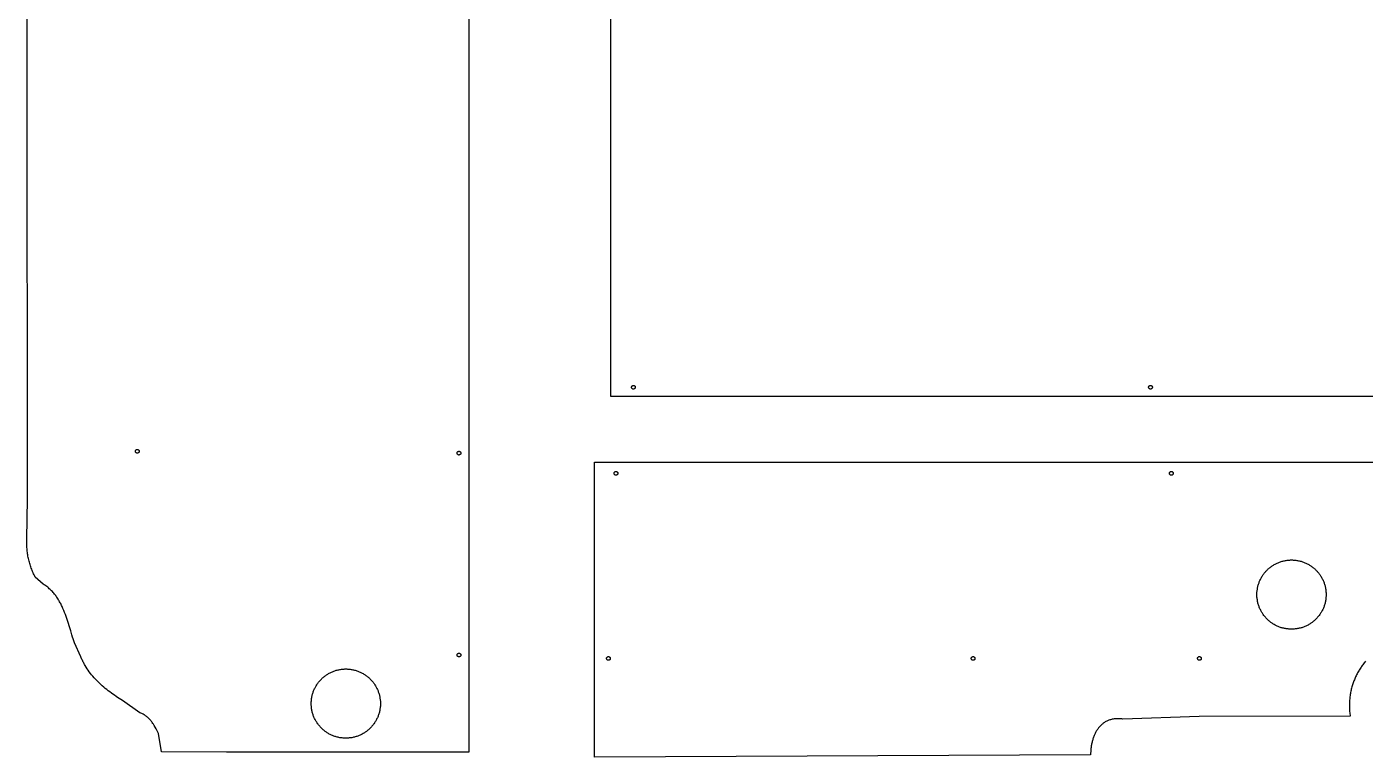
# Model space of a CAD drawing. Extents: x 0 to 7792, y 0 to 7086.
# Drawn here: x 5064 to 6496, y 3049 to 3830 of the extents above; entities that cross this region are included whole.
import ezdxf

# ---------------------------------------------------------------- set-up
doc = ezdxf.new("R2010")
doc.units = 0
doc.layers.add('Default_Layer', color=1, linetype='CONTINUOUS')

msp = doc.modelspace()

# ---------------------------------------------------------------- linework, layer by layer
at = {"layer": 'Default_Layer'}
for points in [[(7792.3, 3434.9), (5688.8, 3434.9), (5688.7, 4612)], [(5536.9, 4546.2), (5536.9, 3054.3), (5277.7, 3054.3), (5277.7, 3054.3), (5208.2, 3054.8), (5205.1, 3074.5), (5203.3, 3077.8), (5202.4, 3079.5), (5201.5, 3081.2), (5200.5, 3082.8), (5199.5, 3084.4), (5198.9, 3085.2), (5198.4, 3086), (5197.8, 3086.7), (5197.2, 3087.5), (5196.7, 3088.2), (5196, 3089), (5195.4, 3089.7), (5194.8, 3090.4), (5194.1, 3091), (5193.4, 3091.7), (5192.7, 3092.3), (5192, 3092.9), (5191.2, 3093.4), (5190.5, 3094), (5189.7, 3094.5), (5188.8, 3095), (5188, 3095.4), (5187.1, 3095.9), (5186.2, 3096.3), (5185.2, 3096.6), (5166.5, 3109.7), (5164.8, 3110.8), (5163, 3111.9), (5161.3, 3113), (5159.6, 3114.1), (5157.9, 3115.3), (5156.3, 3116.5), (5154.6, 3117.7), (5152.9, 3118.9), (5151.3, 3120.2), (5149.7, 3121.4), (5148.1, 3122.7), (5146.5, 3124), (5144.9, 3125.4), (5143.4, 3126.8), (5141.9, 3128.2), (5140.4, 3129.6), (5138.9, 3131), (5137.5, 3132.5), (5136.1, 3134), (5134.8, 3135.6), (5133.5, 3137.1), (5132.2, 3138.7), (5131, 3140.4), (5129.8, 3142), (5128.6, 3143.7), (5127.5, 3145.5), (5126.5, 3147.2), (5126, 3148.1), (5125.5, 3149), (5125, 3149.9), (5124.5, 3150.8), (5124.1, 3151.7), (5123.6, 3152.7), (5123.2, 3153.6), (5122.8, 3154.6), (5122.4, 3155.5), (5122, 3156.5), (5115.3, 3171.3), (5114.6, 3173.4), (5113.8, 3175.5), (5113.1, 3177.6), (5112.5, 3179.8), (5111.1, 3184.2), (5109.8, 3188.6), (5108.4, 3193), (5107.7, 3195.2), (5107, 3197.4), (5106.2, 3199.6), (5105.4, 3201.8), (5104.6, 3203.9), (5103.7, 3206.1), (5102.8, 3208.2), (5101.9, 3210.2), (5101.4, 3211.3), (5100.9, 3212.3), (5100.4, 3213.3), (5099.9, 3214.3), (5099.3, 3215.3), (5098.8, 3216.3), (5098.2, 3217.2), (5097.6, 3218.2), (5097, 3219.1), (5096.4, 3220.1), (5095.7, 3221), (5095.1, 3221.9), (5094.4, 3222.8), (5093.7, 3223.6), (5093, 3224.5), (5092.2, 3225.4), (5091.5, 3226.2), (5090.7, 3227), (5089.9, 3227.8), (5089.1, 3228.6), (5088.2, 3229.3), (5087.4, 3230.1), (5086.5, 3230.8), (5085.5, 3231.5), (5084.6, 3232.2), (5083.6, 3232.9), (5082.6, 3233.5), (5081.6, 3234.2), (5073.2, 3241.6), (5072.6, 3242.8), (5072, 3244), (5071.4, 3245.2), (5070.9, 3246.4), (5070.4, 3247.6), (5069.9, 3248.9), (5069.4, 3250.1), (5068.9, 3251.3), (5068.5, 3252.6), (5068, 3253.8), (5067.6, 3255.1), (5067.3, 3256.4), (5066.9, 3257.7), (5066.6, 3258.9), (5066.3, 3260.2), (5066, 3261.5), (5065.7, 3262.8), (5065.4, 3264.1), (5065.2, 3265.4), (5065, 3266.7), (5064.8, 3268.1), (5064.7, 3269.4), (5064.5, 3270.7), (5064.4, 3272), (5064.3, 3273.3), (5064.2, 3274.7), (5064.2, 3276), (5064.2, 3277.3), (5064.2, 3278.6), (5064.2, 3280), (5064.2, 3281.3), (5064.3, 3282.6), (5065.1, 3324.9), (5064.7, 3787.4), (5064.1, 4280.6)], [(6496, 3151.7), (6495.2, 3150.8), (6494.5, 3149.9), (6493.8, 3149), (6493.1, 3148), (6492.4, 3147.1), (6491.7, 3146.2), (6491.1, 3145.2), (6490.4, 3144.3), (6489.8, 3143.3), (6489.2, 3142.3), (6488.6, 3141.3), (6488, 3140.3), (6487.4, 3139.3), (6486.9, 3138.3), (6486.4, 3137.2), (6485.8, 3136.2), (6485.3, 3135.1), (6484.9, 3134.1), (6484.4, 3133), (6484, 3131.9), (6483.5, 3130.8), (6483.1, 3129.7), (6482.7, 3128.6), (6482.3, 3127.5), (6482, 3126.4), (6481.6, 3125.3), (6481.3, 3124.2), (6481, 3123), (6480.7, 3121.9), (6480.4, 3120.7), (6480.2, 3119.6), (6480, 3118.4), (6479.7, 3117.2), (6479.5, 3116), (6479.4, 3114.9), (6479.2, 3113.7), (6479.1, 3112.5), (6479, 3111.3), (6478.9, 3110.1), (6478.8, 3108.9), (6478.7, 3107.7), (6478.7, 3106.4), (6478.6, 3105.2), (6478.6, 3104), (6478.7, 3102.8), (6478.7, 3101.5), (6478.8, 3100.3), (6478.8, 3099), (6478.9, 3097.8), (6479, 3096.6), (6479.2, 3095.3), (6479.4, 3094.1), (6479.5, 3092.8), (6317.9, 3092.7), (6236.4, 3089.7), (6235.2, 3089.9), (6234.1, 3090), (6233, 3090.1), (6232, 3090.1), (6230.9, 3090.1), (6229.9, 3090.1), (6228.9, 3090.1), (6227.9, 3090), (6226.9, 3089.9), (6226, 3089.7), (6225.1, 3089.6), (6224.1, 3089.4), (6223.3, 3089.1), (6222.4, 3088.9), (6221.5, 3088.6), (6220.7, 3088.2), (6219.9, 3087.9), (6219.1, 3087.5), (6218.3, 3087.1), (6217.6, 3086.7), (6216.8, 3086.2), (6216.1, 3085.8), (6215.4, 3085.3), (6214.8, 3084.7), (6214.1, 3084.2), (6213.5, 3083.6), (6212.8, 3083), (6212.2, 3082.4), (6211.6, 3081.8), (6211.1, 3081.2), (6210.5, 3080.5), (6210, 3079.8), (6209.5, 3079.1), (6209, 3078.4), (6208.5, 3077.6), (6208, 3076.9), (6207.6, 3076.1), (6207.2, 3075.3), (6206.8, 3074.5), (6206.4, 3073.7), (6206, 3072.9), (6205.6, 3072.1), (6205.3, 3071.2), (6205, 3070.4), (6204.7, 3069.5), (6204.4, 3068.6), (6204.1, 3067.7), (6203.8, 3066.8), (6203.6, 3065.9), (6203.4, 3065), (6203.2, 3064), (6203, 3063.1), (6202.8, 3062.2), (6202.6, 3061.2), (6202.5, 3060.3), (6202.4, 3059.3), (6202.3, 3058.4), (6202.2, 3057.4), (6202.1, 3056.5), (6202, 3055.5), (6202, 3054.5), (6201.9, 3053.6), (6201.9, 3052.6), (6201.9, 3051.6), (6201.9, 3051.6), (5671.4, 3049), (5671.4, 3364.7), (7770.4, 3364.8)]]:
    msp.add_lwpolyline(points, dxfattribs=at)
for points in [[(5710.9, 3444.8), (5710.9, 3445), (5710.9, 3445.2), (5711, 3445.4), (5711.1, 3445.6), (5711.1, 3445.8), (5711.2, 3445.9), (5711.4, 3446.1), (5711.5, 3446.2), (5711.6, 3446.4), (5711.8, 3446.5), (5711.9, 3446.6), (5712.1, 3446.7), (5712.3, 3446.7), (5712.5, 3446.8), (5712.7, 3446.8), (5712.9, 3446.8), (5713.1, 3446.8), (5713.3, 3446.8), (5713.5, 3446.7), (5713.7, 3446.7), (5713.9, 3446.6), (5714, 3446.5), (5714.2, 3446.4), (5714.3, 3446.2), (5714.4, 3446.1), (5714.6, 3445.9), (5714.7, 3445.8), (5714.7, 3445.6), (5714.8, 3445.4), (5714.9, 3445.2), (5714.9, 3445), (5714.9, 3444.8), (5714.9, 3444.6), (5714.9, 3444.4), (5714.8, 3444.2), (5714.7, 3444), (5714.7, 3443.9), (5714.6, 3443.7), (5714.4, 3443.6), (5714.3, 3443.4), (5714.2, 3443.3), (5714, 3443.2), (5713.9, 3443.1), (5713.7, 3443), (5713.5, 3442.9), (5713.3, 3442.9), (5713.1, 3442.8), (5712.9, 3442.8), (5712.7, 3442.8), (5712.5, 3442.9), (5712.3, 3442.9), (5712.1, 3443), (5711.9, 3443.1), (5711.8, 3443.2), (5711.6, 3443.3), (5711.5, 3443.4), (5711.4, 3443.6), (5711.2, 3443.7), (5711.1, 3443.9), (5711.1, 3444), (5711, 3444.2), (5710.9, 3444.4), (5710.9, 3444.6), (5710.9, 3444.8)], [(6263.9, 3444.8), (6263.9, 3445), (6263.9, 3445.2), (6264, 3445.4), (6264.1, 3445.6), (6264.1, 3445.8), (6264.2, 3445.9), (6264.4, 3446.1), (6264.5, 3446.2), (6264.6, 3446.4), (6264.8, 3446.5), (6264.9, 3446.6), (6265.1, 3446.7), (6265.3, 3446.7), (6265.5, 3446.8), (6265.7, 3446.8), (6265.9, 3446.8), (6266.1, 3446.8), (6266.3, 3446.8), (6266.5, 3446.7), (6266.7, 3446.7), (6266.9, 3446.6), (6267, 3446.5), (6267.2, 3446.4), (6267.3, 3446.2), (6267.4, 3446.1), (6267.6, 3445.9), (6267.7, 3445.8), (6267.7, 3445.6), (6267.8, 3445.4), (6267.9, 3445.2), (6267.9, 3445), (6267.9, 3444.8), (6267.9, 3444.6), (6267.9, 3444.4), (6267.8, 3444.2), (6267.7, 3444), (6267.7, 3443.9), (6267.6, 3443.7), (6267.4, 3443.6), (6267.3, 3443.4), (6267.2, 3443.3), (6267, 3443.2), (6266.9, 3443.1), (6266.7, 3443), (6266.5, 3442.9), (6266.3, 3442.9), (6266.1, 3442.8), (6265.9, 3442.8), (6265.7, 3442.8), (6265.5, 3442.9), (6265.3, 3442.9), (6265.1, 3443), (6264.9, 3443.1), (6264.8, 3443.2), (6264.6, 3443.3), (6264.5, 3443.4), (6264.4, 3443.6), (6264.2, 3443.7), (6264.1, 3443.9), (6264.1, 3444), (6264, 3444.2), (6263.9, 3444.4), (6263.9, 3444.6), (6263.9, 3444.8)], [(5182.3, 3374.3), (5182.1, 3374.3), (5181.9, 3374.4), (5181.7, 3374.4), (5181.5, 3374.5), (5181.4, 3374.6), (5181.2, 3374.7), (5181.1, 3374.8), (5180.9, 3374.9), (5180.8, 3375.1), (5180.7, 3375.2), (5180.6, 3375.4), (5180.5, 3375.5), (5180.4, 3375.7), (5180.4, 3375.9), (5180.3, 3376.1), (5180.3, 3376.3), (5180.3, 3376.5), (5180.4, 3376.7), (5180.4, 3376.9), (5180.5, 3377.1), (5180.6, 3377.3), (5180.7, 3377.4), (5180.8, 3377.6), (5180.9, 3377.7), (5181.1, 3377.9), (5181.2, 3378), (5181.4, 3378.1), (5181.5, 3378.2), (5181.7, 3378.2), (5181.9, 3378.3), (5182.1, 3378.3), (5182.3, 3378.3), (5182.5, 3378.3), (5182.7, 3378.3), (5182.9, 3378.2), (5183.1, 3378.2), (5183.3, 3378.1), (5183.4, 3378), (5183.6, 3377.9), (5183.7, 3377.7), (5183.9, 3377.6), (5184, 3377.4), (5184.1, 3377.3), (5184.2, 3377.1), (5184.2, 3376.9), (5184.3, 3376.7), (5184.3, 3376.5), (5184.3, 3376.3), (5184.3, 3376.1), (5184.3, 3375.9), (5184.2, 3375.7), (5184.2, 3375.5), (5184.1, 3375.4), (5184, 3375.2), (5183.9, 3375.1), (5183.7, 3374.9), (5183.6, 3374.8), (5183.4, 3374.7), (5183.3, 3374.6), (5183.1, 3374.5), (5182.9, 3374.4), (5182.7, 3374.4), (5182.5, 3374.3), (5182.3, 3374.3)], [(5526.3, 3372.3), (5526.1, 3372.3), (5525.9, 3372.4), (5525.7, 3372.4), (5525.5, 3372.5), (5525.4, 3372.6), (5525.2, 3372.7), (5525.1, 3372.8), (5524.9, 3372.9), (5524.8, 3373), (5524.7, 3373.2), (5524.6, 3373.4), (5524.5, 3373.5), (5524.4, 3373.7), (5524.4, 3373.9), (5524.3, 3374.1), (5524.3, 3374.3), (5524.3, 3374.5), (5524.4, 3374.7), (5524.4, 3374.9), (5524.5, 3375.1), (5524.6, 3375.3), (5524.7, 3375.4), (5524.8, 3375.6), (5524.9, 3375.7), (5525.1, 3375.9), (5525.2, 3376), (5525.4, 3376.1), (5525.5, 3376.2), (5525.7, 3376.2), (5525.9, 3376.3), (5526.1, 3376.3), (5526.3, 3376.3), (5526.5, 3376.3), (5526.7, 3376.3), (5526.9, 3376.2), (5527.1, 3376.2), (5527.3, 3376.1), (5527.4, 3376), (5527.6, 3375.9), (5527.7, 3375.7), (5527.9, 3375.6), (5528, 3375.4), (5528.1, 3375.3), (5528.2, 3375.1), (5528.2, 3374.9), (5528.3, 3374.7), (5528.3, 3374.5), (5528.3, 3374.3), (5528.3, 3374.1), (5528.3, 3373.9), (5528.2, 3373.7), (5528.2, 3373.5), (5528.1, 3373.4), (5528, 3373.2), (5527.9, 3373), (5527.7, 3372.9), (5527.6, 3372.8), (5527.4, 3372.7), (5527.3, 3372.6), (5527.1, 3372.5), (5526.9, 3372.4), (5526.7, 3372.4), (5526.5, 3372.3), (5526.3, 3372.3)], [(5696.2, 3352.7), (5696.2, 3352.5), (5696.2, 3352.3), (5696.1, 3352.1), (5696.1, 3351.9), (5696, 3351.7), (5695.9, 3351.6), (5695.8, 3351.4), (5695.6, 3351.3), (5695.5, 3351.2), (5695.3, 3351), (5695.2, 3350.9), (5695, 3350.9), (5694.8, 3350.8), (5694.6, 3350.7), (5694.4, 3350.7), (5694.2, 3350.7), (5694, 3350.7), (5693.8, 3350.7), (5693.6, 3350.8), (5693.4, 3350.9), (5693.3, 3350.9), (5693.1, 3351), (5692.9, 3351.2), (5692.8, 3351.3), (5692.7, 3351.4), (5692.6, 3351.6), (5692.5, 3351.7), (5692.4, 3351.9), (5692.3, 3352.1), (5692.3, 3352.3), (5692.2, 3352.5), (5692.2, 3352.7), (5692.2, 3352.9), (5692.3, 3353.1), (5692.3, 3353.3), (5692.4, 3353.5), (5692.5, 3353.7), (5692.6, 3353.8), (5692.7, 3354), (5692.8, 3354.1), (5692.9, 3354.2), (5693.1, 3354.4), (5693.3, 3354.5), (5693.4, 3354.5), (5693.6, 3354.6), (5693.8, 3354.7), (5694, 3354.7), (5694.2, 3354.7), (5694.4, 3354.7), (5694.6, 3354.7), (5694.8, 3354.6), (5695, 3354.5), (5695.2, 3354.5), (5695.3, 3354.4), (5695.5, 3354.2), (5695.6, 3354.1), (5695.8, 3354), (5695.9, 3353.8), (5696, 3353.7), (5696.1, 3353.5), (5696.1, 3353.3), (5696.2, 3353.1), (5696.2, 3352.9), (5696.2, 3352.7)], [(6290.2, 3352.7), (6290.2, 3352.5), (6290.2, 3352.3), (6290.1, 3352.1), (6290.1, 3351.9), (6290, 3351.7), (6289.9, 3351.6), (6289.8, 3351.4), (6289.6, 3351.3), (6289.5, 3351.2), (6289.3, 3351), (6289.2, 3350.9), (6289, 3350.9), (6288.8, 3350.8), (6288.6, 3350.7), (6288.4, 3350.7), (6288.2, 3350.7), (6288, 3350.7), (6287.8, 3350.7), (6287.6, 3350.8), (6287.4, 3350.9), (6287.3, 3350.9), (6287.1, 3351), (6286.9, 3351.2), (6286.8, 3351.3), (6286.7, 3351.4), (6286.6, 3351.6), (6286.5, 3351.7), (6286.4, 3351.9), (6286.3, 3352.1), (6286.3, 3352.3), (6286.2, 3352.5), (6286.2, 3352.7), (6286.2, 3352.9), (6286.3, 3353.1), (6286.3, 3353.3), (6286.4, 3353.5), (6286.5, 3353.7), (6286.6, 3353.8), (6286.7, 3354), (6286.8, 3354.1), (6286.9, 3354.2), (6287.1, 3354.4), (6287.3, 3354.5), (6287.4, 3354.5), (6287.6, 3354.6), (6287.8, 3354.7), (6288, 3354.7), (6288.2, 3354.7), (6288.4, 3354.7), (6288.6, 3354.7), (6288.8, 3354.6), (6289, 3354.5), (6289.2, 3354.5), (6289.3, 3354.4), (6289.5, 3354.2), (6289.6, 3354.1), (6289.8, 3354), (6289.9, 3353.8), (6290, 3353.7), (6290.1, 3353.5), (6290.1, 3353.3), (6290.2, 3353.1), (6290.2, 3352.9), (6290.2, 3352.7)], [(6453.7, 3223), (6453.7, 3222), (6453.7, 3221.1), (6453.6, 3220.1), (6453.5, 3219.2), (6453.4, 3218.3), (6453.3, 3217.3), (6453.2, 3216.4), (6453, 3215.5), (6452.8, 3214.6), (6452.6, 3213.7), (6452.3, 3212.8), (6452.1, 3212), (6451.8, 3211.1), (6451.5, 3210.3), (6451.2, 3209.4), (6450.8, 3208.6), (6450.5, 3207.8), (6450.1, 3206.9), (6449.7, 3206.1), (6449.3, 3205.3), (6448.8, 3204.6), (6448.4, 3203.8), (6447.9, 3203), (6447.4, 3202.3), (6446.9, 3201.6), (6446.4, 3200.8), (6445.8, 3200.1), (6445.3, 3199.4), (6444.7, 3198.8), (6444.1, 3198.1), (6443.5, 3197.4), (6442.9, 3196.8), (6442.3, 3196.2), (6441.6, 3195.6), (6441, 3195), (6440.3, 3194.4), (6439.6, 3193.9), (6438.9, 3193.3), (6438.2, 3192.8), (6437.4, 3192.3), (6436.7, 3191.8), (6435.9, 3191.3), (6435.2, 3190.9), (6434.4, 3190.4), (6433.6, 3190), (6432.8, 3189.6), (6432, 3189.2), (6431.1, 3188.9), (6430.3, 3188.5), (6429.5, 3188.2), (6428.6, 3187.9), (6427.7, 3187.6), (6426.9, 3187.4), (6426, 3187.1), (6425.1, 3186.9), (6424.2, 3186.7), (6423.3, 3186.6), (6422.4, 3186.4), (6421.4, 3186.3), (6420.5, 3186.2), (6419.6, 3186.1), (6418.6, 3186), (6417.7, 3186), (6416.7, 3186), (6415.8, 3186), (6414.8, 3186), (6413.9, 3186.1), (6413, 3186.2), (6412, 3186.3), (6411.1, 3186.4), (6410.2, 3186.6), (6409.3, 3186.7), (6408.4, 3186.9), (6407.5, 3187.1), (6406.6, 3187.4), (6405.7, 3187.6), (6404.9, 3187.9), (6404, 3188.2), (6403.2, 3188.5), (6402.3, 3188.9), (6401.5, 3189.2), (6400.7, 3189.6), (6399.9, 3190), (6399.1, 3190.4), (6398.3, 3190.9), (6397.6, 3191.3), (6396.8, 3191.8), (6396.1, 3192.3), (6395.3, 3192.8), (6394.6, 3193.3), (6393.9, 3193.9), (6393.2, 3194.4), (6392.5, 3195), (6391.9, 3195.6), (6391.2, 3196.2), (6390.6, 3196.8), (6390, 3197.4), (6389.3, 3198.1), (6388.8, 3198.8), (6388.2, 3199.4), (6387.6, 3200.1), (6387.1, 3200.8), (6386.6, 3201.6), (6386.1, 3202.3), (6385.6, 3203), (6385.1, 3203.8), (6384.6, 3204.6), (6384.2, 3205.3), (6383.8, 3206.1), (6383.4, 3206.9), (6383, 3207.8), (6382.6, 3208.6), (6382.3, 3209.4), (6382, 3210.3), (6381.7, 3211.1), (6381.4, 3212), (6381.1, 3212.8), (6380.9, 3213.7), (6380.7, 3214.6), (6380.5, 3215.5), (6380.3, 3216.4), (6380.2, 3217.3), (6380, 3218.3), (6379.9, 3219.2), (6379.8, 3220.1), (6379.8, 3221.1), (6379.7, 3222), (6379.7, 3223), (6379.7, 3223.9), (6379.8, 3224.9), (6379.8, 3225.8), (6379.9, 3226.8), (6380, 3227.7), (6380.2, 3228.6), (6380.3, 3229.5), (6380.5, 3230.4), (6380.7, 3231.3), (6380.9, 3232.2), (6381.1, 3233.1), (6381.4, 3234), (6381.7, 3234.8), (6382, 3235.7), (6382.3, 3236.5), (6382.6, 3237.4), (6383, 3238.2), (6383.4, 3239), (6383.8, 3239.8), (6384.2, 3240.6), (6384.6, 3241.4), (6385.1, 3242.2), (6385.6, 3242.9), (6386.1, 3243.7), (6386.6, 3244.4), (6387.1, 3245.1), (6387.6, 3245.8), (6388.2, 3246.5), (6388.8, 3247.2), (6389.3, 3247.9), (6390, 3248.5), (6390.6, 3249.1), (6391.2, 3249.8), (6391.9, 3250.4), (6392.5, 3251), (6393.2, 3251.5), (6393.9, 3252.1), (6394.6, 3252.6), (6395.3, 3253.2), (6396.1, 3253.7), (6396.8, 3254.1), (6397.6, 3254.6), (6398.3, 3255.1), (6399.1, 3255.5), (6399.9, 3255.9), (6400.7, 3256.3), (6401.5, 3256.7), (6402.3, 3257.1), (6403.2, 3257.4), (6404, 3257.7), (6404.9, 3258), (6405.7, 3258.3), (6406.6, 3258.6), (6407.5, 3258.8), (6408.4, 3259), (6409.3, 3259.2), (6410.2, 3259.4), (6411.1, 3259.6), (6412, 3259.7), (6413, 3259.8), (6413.9, 3259.9), (6414.8, 3259.9), (6415.8, 3260), (6416.7, 3260), (6417.7, 3260), (6418.6, 3259.9), (6419.6, 3259.9), (6420.5, 3259.8), (6421.4, 3259.7), (6422.4, 3259.6), (6423.3, 3259.4), (6424.2, 3259.2), (6425.1, 3259), (6426, 3258.8), (6426.9, 3258.6), (6427.7, 3258.3), (6428.6, 3258), (6429.5, 3257.7), (6430.3, 3257.4), (6431.1, 3257.1), (6432, 3256.7), (6432.8, 3256.3), (6433.6, 3255.9), (6434.4, 3255.5), (6435.2, 3255.1), (6435.9, 3254.6), (6436.7, 3254.1), (6437.4, 3253.7), (6438.2, 3253.2), (6438.9, 3252.6), (6439.6, 3252.1), (6440.3, 3251.5), (6441, 3251), (6441.6, 3250.4), (6442.3, 3249.8), (6442.9, 3249.1), (6443.5, 3248.5), (6444.1, 3247.9), (6444.7, 3247.2), (6445.3, 3246.5), (6445.8, 3245.8), (6446.4, 3245.1), (6446.9, 3244.4), (6447.4, 3243.7), (6447.9, 3242.9), (6448.4, 3242.2), (6448.8, 3241.4), (6449.3, 3240.6), (6449.7, 3239.8), (6450.1, 3239), (6450.5, 3238.2), (6450.8, 3237.4), (6451.2, 3236.5), (6451.5, 3235.7), (6451.8, 3234.8), (6452.1, 3234), (6452.3, 3233.1), (6452.6, 3232.2), (6452.8, 3231.3), (6453, 3230.4), (6453.2, 3229.5), (6453.3, 3228.6), (6453.4, 3227.7), (6453.5, 3226.8), (6453.6, 3225.8), (6453.7, 3224.9), (6453.7, 3223.9), (6453.7, 3223)], [(5526.3, 3156.3), (5526.1, 3156.3), (5525.9, 3156.4), (5525.7, 3156.4), (5525.5, 3156.5), (5525.4, 3156.6), (5525.2, 3156.7), (5525, 3156.8), (5524.9, 3156.9), (5524.8, 3157), (5524.7, 3157.2), (5524.6, 3157.4), (5524.5, 3157.5), (5524.4, 3157.7), (5524.4, 3157.9), (5524.3, 3158.1), (5524.3, 3158.3), (5524.3, 3158.5), (5524.4, 3158.7), (5524.4, 3158.9), (5524.5, 3159.1), (5524.6, 3159.3), (5524.7, 3159.4), (5524.8, 3159.6), (5524.9, 3159.7), (5525, 3159.9), (5525.2, 3160), (5525.4, 3160.1), (5525.5, 3160.2), (5525.7, 3160.2), (5525.9, 3160.3), (5526.1, 3160.3), (5526.3, 3160.3), (5526.5, 3160.3), (5526.7, 3160.3), (5526.9, 3160.2), (5527.1, 3160.2), (5527.3, 3160.1), (5527.4, 3160), (5527.6, 3159.9), (5527.7, 3159.7), (5527.9, 3159.6), (5528, 3159.4), (5528.1, 3159.3), (5528.2, 3159.1), (5528.2, 3158.9), (5528.3, 3158.7), (5528.3, 3158.5), (5528.3, 3158.3), (5528.3, 3158.1), (5528.3, 3157.9), (5528.2, 3157.7), (5528.2, 3157.5), (5528.1, 3157.4), (5528, 3157.2), (5527.9, 3157), (5527.7, 3156.9), (5527.6, 3156.8), (5527.4, 3156.7), (5527.3, 3156.6), (5527.1, 3156.5), (5526.9, 3156.4), (5526.7, 3156.4), (5526.5, 3156.3), (5526.3, 3156.3)], [(5688.2, 3154.7), (5688.2, 3154.5), (5688.2, 3154.3), (5688.1, 3154.1), (5688.1, 3153.9), (5688, 3153.7), (5687.9, 3153.6), (5687.8, 3153.4), (5687.6, 3153.3), (5687.5, 3153.2), (5687.3, 3153), (5687.2, 3152.9), (5687, 3152.9), (5686.8, 3152.8), (5686.6, 3152.7), (5686.4, 3152.7), (5686.2, 3152.7), (5686, 3152.7), (5685.8, 3152.7), (5685.6, 3152.8), (5685.4, 3152.9), (5685.3, 3152.9), (5685.1, 3153), (5684.9, 3153.2), (5684.8, 3153.3), (5684.7, 3153.4), (5684.6, 3153.6), (5684.5, 3153.7), (5684.4, 3153.9), (5684.3, 3154.1), (5684.3, 3154.3), (5684.2, 3154.5), (5684.2, 3154.7), (5684.2, 3154.9), (5684.3, 3155.1), (5684.3, 3155.3), (5684.4, 3155.5), (5684.5, 3155.7), (5684.6, 3155.8), (5684.7, 3156), (5684.8, 3156.1), (5684.9, 3156.2), (5685.1, 3156.4), (5685.3, 3156.5), (5685.4, 3156.5), (5685.6, 3156.6), (5685.8, 3156.7), (5686, 3156.7), (5686.2, 3156.7), (5686.4, 3156.7), (5686.6, 3156.7), (5686.8, 3156.6), (5687, 3156.5), (5687.2, 3156.5), (5687.3, 3156.4), (5687.5, 3156.2), (5687.6, 3156.1), (5687.8, 3156), (5687.9, 3155.8), (5688, 3155.7), (5688.1, 3155.5), (5688.1, 3155.3), (5688.2, 3155.1), (5688.2, 3154.9), (5688.2, 3154.7)], [(6078.2, 3154.7), (6078.2, 3154.5), (6078.2, 3154.3), (6078.1, 3154.1), (6078.1, 3153.9), (6078, 3153.7), (6077.9, 3153.6), (6077.8, 3153.4), (6077.6, 3153.3), (6077.5, 3153.2), (6077.3, 3153), (6077.2, 3152.9), (6077, 3152.9), (6076.8, 3152.8), (6076.6, 3152.7), (6076.4, 3152.7), (6076.2, 3152.7), (6076, 3152.7), (6075.8, 3152.7), (6075.6, 3152.8), (6075.4, 3152.9), (6075.3, 3152.9), (6075.1, 3153), (6074.9, 3153.2), (6074.8, 3153.3), (6074.7, 3153.4), (6074.6, 3153.6), (6074.5, 3153.7), (6074.4, 3153.9), (6074.3, 3154.1), (6074.3, 3154.3), (6074.2, 3154.5), (6074.2, 3154.7), (6074.2, 3154.9), (6074.3, 3155.1), (6074.3, 3155.3), (6074.4, 3155.5), (6074.5, 3155.7), (6074.6, 3155.8), (6074.7, 3156), (6074.8, 3156.1), (6074.9, 3156.2), (6075.1, 3156.4), (6075.3, 3156.5), (6075.4, 3156.5), (6075.6, 3156.6), (6075.8, 3156.7), (6076, 3156.7), (6076.2, 3156.7), (6076.4, 3156.7), (6076.6, 3156.7), (6076.8, 3156.6), (6077, 3156.5), (6077.2, 3156.5), (6077.3, 3156.4), (6077.5, 3156.2), (6077.6, 3156.1), (6077.8, 3156), (6077.9, 3155.8), (6078, 3155.7), (6078.1, 3155.5), (6078.1, 3155.3), (6078.2, 3155.1), (6078.2, 3154.9), (6078.2, 3154.7)], [(6320.2, 3154.7), (6320.2, 3154.5), (6320.2, 3154.3), (6320.1, 3154.1), (6320.1, 3153.9), (6320, 3153.7), (6319.9, 3153.6), (6319.8, 3153.4), (6319.6, 3153.3), (6319.5, 3153.2), (6319.3, 3153), (6319.2, 3152.9), (6319, 3152.9), (6318.8, 3152.8), (6318.6, 3152.7), (6318.4, 3152.7), (6318.2, 3152.7), (6318, 3152.7), (6317.8, 3152.7), (6317.6, 3152.8), (6317.4, 3152.9), (6317.3, 3152.9), (6317.1, 3153), (6316.9, 3153.2), (6316.8, 3153.3), (6316.7, 3153.4), (6316.6, 3153.6), (6316.5, 3153.7), (6316.4, 3153.9), (6316.3, 3154.1), (6316.3, 3154.3), (6316.2, 3154.5), (6316.2, 3154.7), (6316.2, 3154.9), (6316.3, 3155.1), (6316.3, 3155.3), (6316.4, 3155.5), (6316.5, 3155.7), (6316.6, 3155.8), (6316.7, 3156), (6316.8, 3156.1), (6316.9, 3156.2), (6317.1, 3156.4), (6317.3, 3156.5), (6317.4, 3156.5), (6317.6, 3156.6), (6317.8, 3156.7), (6318, 3156.7), (6318.2, 3156.7), (6318.4, 3156.7), (6318.6, 3156.7), (6318.8, 3156.6), (6319, 3156.5), (6319.2, 3156.5), (6319.3, 3156.4), (6319.5, 3156.2), (6319.6, 3156.1), (6319.8, 3156), (6319.9, 3155.8), (6320, 3155.7), (6320.1, 3155.5), (6320.1, 3155.3), (6320.2, 3155.1), (6320.2, 3154.9), (6320.2, 3154.7)], [(5405.4, 3069.4), (5404.4, 3069.4), (5403.5, 3069.4), (5402.5, 3069.5), (5401.6, 3069.6), (5400.6, 3069.7), (5399.7, 3069.8), (5398.8, 3069.9), (5397.9, 3070.1), (5397, 3070.3), (5396.1, 3070.5), (5395.2, 3070.8), (5394.4, 3071), (5393.5, 3071.3), (5392.6, 3071.6), (5391.8, 3071.9), (5391, 3072.3), (5390.1, 3072.6), (5389.3, 3073), (5388.5, 3073.4), (5387.7, 3073.8), (5386.9, 3074.3), (5386.2, 3074.7), (5385.4, 3075.2), (5384.7, 3075.7), (5383.9, 3076.2), (5383.2, 3076.7), (5382.5, 3077.3), (5381.8, 3077.8), (5381.1, 3078.4), (5380.5, 3079), (5379.8, 3079.6), (5379.2, 3080.2), (5378.6, 3080.8), (5378, 3081.5), (5377.4, 3082.1), (5376.8, 3082.8), (5376.3, 3083.5), (5375.7, 3084.2), (5375.2, 3084.9), (5374.7, 3085.7), (5374.2, 3086.4), (5373.7, 3087.2), (5373.3, 3087.9), (5372.8, 3088.7), (5372.4, 3089.5), (5372, 3090.3), (5371.6, 3091.1), (5371.3, 3092), (5370.9, 3092.8), (5370.6, 3093.6), (5370.3, 3094.5), (5370, 3095.4), (5369.8, 3096.2), (5369.5, 3097.1), (5369.3, 3098), (5369.1, 3098.9), (5368.9, 3099.8), (5368.8, 3100.7), (5368.7, 3101.7), (5368.6, 3102.6), (5368.5, 3103.5), (5368.4, 3104.5), (5368.4, 3105.4), (5368.4, 3106.4), (5368.4, 3107.3), (5368.4, 3108.3), (5368.5, 3109.2), (5368.6, 3110.1), (5368.7, 3111.1), (5368.8, 3112), (5368.9, 3112.9), (5369.1, 3113.8), (5369.3, 3114.7), (5369.5, 3115.6), (5369.8, 3116.5), (5370, 3117.4), (5370.3, 3118.2), (5370.6, 3119.1), (5370.9, 3119.9), (5371.3, 3120.8), (5371.6, 3121.6), (5372, 3122.4), (5372.4, 3123.2), (5372.8, 3124), (5373.3, 3124.8), (5373.7, 3125.5), (5374.2, 3126.3), (5374.7, 3127.1), (5375.2, 3127.8), (5375.7, 3128.5), (5376.3, 3129.2), (5376.8, 3129.9), (5377.4, 3130.6), (5378, 3131.2), (5378.6, 3131.9), (5379.2, 3132.5), (5379.8, 3133.1), (5380.5, 3133.8), (5381.1, 3134.3), (5381.8, 3134.9), (5382.5, 3135.5), (5383.2, 3136), (5383.9, 3136.5), (5384.7, 3137), (5385.4, 3137.5), (5386.2, 3138), (5386.9, 3138.5), (5387.7, 3138.9), (5388.5, 3139.3), (5389.3, 3139.7), (5390.1, 3140.1), (5391, 3140.5), (5391.8, 3140.8), (5392.6, 3141.1), (5393.5, 3141.4), (5394.4, 3141.7), (5395.2, 3142), (5396.1, 3142.2), (5397, 3142.4), (5397.9, 3142.6), (5398.8, 3142.8), (5399.7, 3142.9), (5400.6, 3143.1), (5401.6, 3143.2), (5402.5, 3143.3), (5403.5, 3143.3), (5404.4, 3143.4), (5405.4, 3143.4), (5406.3, 3143.4), (5407.3, 3143.3), (5408.2, 3143.3), (5409.1, 3143.2), (5410.1, 3143.1), (5411, 3142.9), (5411.9, 3142.8), (5412.8, 3142.6), (5413.7, 3142.4), (5414.6, 3142.2), (5415.5, 3142), (5416.4, 3141.7), (5417.2, 3141.4), (5418.1, 3141.1), (5418.9, 3140.8), (5419.8, 3140.5), (5420.6, 3140.1), (5421.4, 3139.7), (5422.2, 3139.3), (5423, 3138.9), (5423.8, 3138.5), (5424.5, 3138), (5425.3, 3137.5), (5426, 3137), (5426.8, 3136.5), (5427.5, 3136), (5428.2, 3135.5), (5428.9, 3134.9), (5429.6, 3134.3), (5430.2, 3133.8), (5430.9, 3133.1), (5431.5, 3132.5), (5432.1, 3131.9), (5432.7, 3131.2), (5433.3, 3130.6), (5433.9, 3129.9), (5434.5, 3129.2), (5435, 3128.5), (5435.5, 3127.8), (5436, 3127), (5436.5, 3126.3), (5437, 3125.5), (5437.5, 3124.8), (5437.9, 3124), (5438.3, 3123.2), (5438.7, 3122.4), (5439.1, 3121.6), (5439.5, 3120.8), (5439.8, 3119.9), (5440.1, 3119.1), (5440.4, 3118.2), (5440.7, 3117.4), (5441, 3116.5), (5441.2, 3115.6), (5441.4, 3114.7), (5441.6, 3113.8), (5441.8, 3112.9), (5441.9, 3112), (5442.1, 3111.1), (5442.2, 3110.1), (5442.3, 3109.2), (5442.3, 3108.3), (5442.3, 3107.3), (5442.4, 3106.4), (5442.3, 3105.4), (5442.3, 3104.5), (5442.3, 3103.5), (5442.2, 3102.6), (5442.1, 3101.6), (5441.9, 3100.7), (5441.8, 3099.8), (5441.6, 3098.9), (5441.4, 3098), (5441.2, 3097.1), (5441, 3096.2), (5440.7, 3095.4), (5440.4, 3094.5), (5440.1, 3093.6), (5439.8, 3092.8), (5439.5, 3092), (5439.1, 3091.1), (5438.7, 3090.3), (5438.3, 3089.5), (5437.9, 3088.7), (5437.5, 3087.9), (5437, 3087.2), (5436.5, 3086.4), (5436, 3085.7), (5435.5, 3084.9), (5435, 3084.2), (5434.5, 3083.5), (5433.9, 3082.8), (5433.3, 3082.1), (5432.7, 3081.5), (5432.1, 3080.8), (5431.5, 3080.2), (5430.9, 3079.6), (5430.2, 3079), (5429.6, 3078.4), (5428.9, 3077.8), (5428.2, 3077.3), (5427.5, 3076.7), (5426.8, 3076.2), (5426, 3075.7), (5425.3, 3075.2), (5424.5, 3074.7), (5423.8, 3074.3), (5423, 3073.8), (5422.2, 3073.4), (5421.4, 3073), (5420.6, 3072.6), (5419.8, 3072.3), (5418.9, 3071.9), (5418.1, 3071.6), (5417.2, 3071.3), (5416.4, 3071), (5415.5, 3070.8), (5414.6, 3070.5), (5413.7, 3070.3), (5412.8, 3070.1), (5411.9, 3069.9), (5411, 3069.8), (5410.1, 3069.7), (5409.1, 3069.6), (5408.2, 3069.5), (5407.3, 3069.4), (5406.3, 3069.4), (5405.4, 3069.4)]]:
    msp.add_lwpolyline(points, close=True, dxfattribs=at)

doc.saveas('drawing.dxf')
